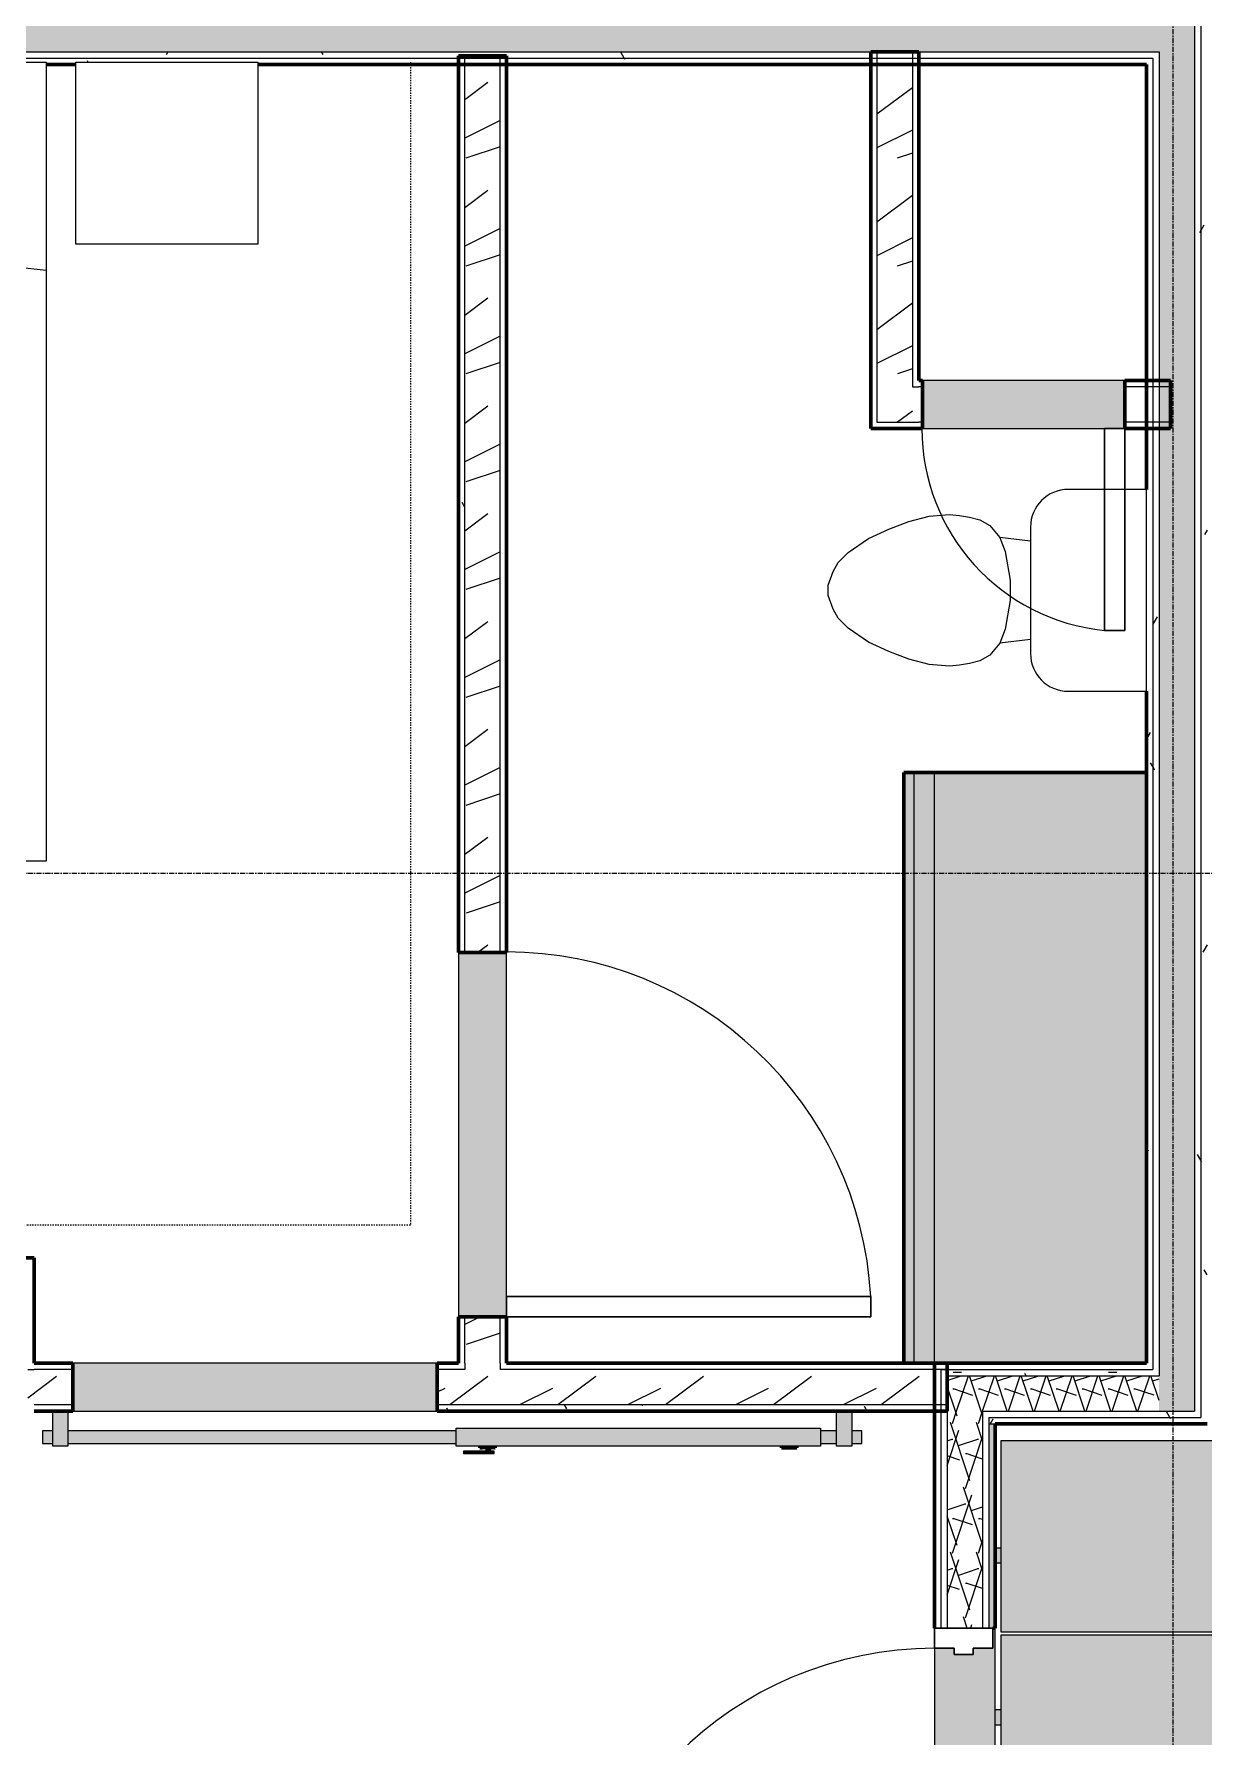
# Model space of a CAD drawing. Header units: inches. Extents: x -4061 to -1937, y 9836 to 11171.
# Drawn here: x -3593.9 to -3478.3, y 10381.8 to 10550.2 of the extents above; entities that cross this region are included whole.
import ezdxf

# ---------------------------------------------------------------- set-up
doc = ezdxf.new("R2010")
doc.units = ezdxf.units.IN
doc.header["$MEASUREMENT"] = 0
doc.linetypes.add('Dash', pattern=[0.25, 0.125, -0.125])
doc.linetypes.add('Grid Line 1_2_', pattern=[0.875, 0.5, -0.125, 0.125, -0.125])
for name, color, linetype, lineweight in [('0-1', 7, 'Continuous', 5), ('0-2', 250, 'Continuous', 9), ('A-CLNG', 13, 'Continuous', 18), ('A-CLNG-2', 13, 'Continuous', 5), ('A-DOOR', 31, 'Continuous', 18), ('A-DOOR-1', 250, 'Continuous', 9), ('A-DOOR-2', 50, 'Continuous', 30), ('A-DOOR-3', 90, 'Continuous', 18), ('A-DOOR-4', 135, 'Continuous', 18), ('A-DOOR-5', 7, 'Continuous', 18), ('A-DOOR-6', 10, 'Continuous', 60), ('A-DOOR-7', 31, 'Continuous', 30), ('A-DOOR-8', 31, 'Continuous', 9), ('A-DOOR-FRAM', 31, 'Continuous', 30), ('A-WALL', 113, 'Continuous', 18), ('A-WALL-1', 8, 'Continuous', 5), ('A-WALL-2', 10, 'Continuous', 60), ('A-WALL-3', 7, 'Continuous', 18), ('A-WALL-PATT-1', 250, 'Continuous', 9), ('A-WALL-PATT-2', 253, 'Continuous', 9), ('A-WALL-PATT-4', 111, 'Continuous', 9), ('I-FURN-1', 250, 'Continuous', 9), ('I-FURN-HDLN-1', 250, 'Dash', 9), ('I-WALL', 2, 'Continuous', 18), ('I-WALL-1', 2, 'Continuous', 5), ('I-WALL-2', 2, 'Continuous', 60), ('P-SANR-FIXT-2', 250, 'Continuous', 9), ('Q-CASE-1', 253, 'Continuous', 9), ('Q-CASE-2', 10, 'Continuous', 60), ('Q-CASE-3', 250, 'Continuous', 9), ('S-BEAM', 12, 'Continuous', 9), ('S-GRID-1', 1, 'Grid Line 1_2_', 9)]:
    doc.layers.add(name, color=color, linetype=linetype, lineweight=lineweight)
pattern_1 = [(0, (-88.066, -241.96), (20.48, 5.12), [0.845, -14.515, 0.845, -14.515, -81.92]), (0, (-88.066, -241.96), (20.48, 5.12), [-30.72, 0.845, -29.875, 0.845, -14.515, -35.84]), (0, (-88.066, -241.96), (20.48, 5.12), [-76.8, 0.845, -9.395, 0.845, -24.755]), (120, (-80.386, -239.4), (-14.67405, 15.1762003), [0.845, -14.515, 0.845, -14.515, -81.92]), (120, (-80.386, -239.4), (-14.67405, 15.1762003), [-30.72, 0.845, -29.875, 0.845, -14.515, -35.84]), (120, (-80.386, -239.4), (-14.67405, 15.1762003), [-76.8, 0.845, -9.395, 0.845, -24.755]), (240, (-77.826, -229.16), (-5.80595, -20.2962003), [0.845, -14.515, 0.845, -14.515, -81.92]), (240, (-77.826, -229.16), (-5.80595, -20.2962003), [-30.72, 0.845, -29.875, 0.845, -14.515, -35.84]), (240, (-77.826, -229.16), (-5.80595, -20.2962003), [-76.8, 0.845, -9.395, 0.845, -24.755])]
pattern_2 = [(216.87, (-83.801, -231.298), (31.9871619, 21.32545714), [5.331, -47.981]), (206.565, (-77.404, -234.497), (-10.662476, -10.6620098), [11.921, -11.921]), (198.435, (-77.404, -239.828), (-21.3244936, -10.6625869), [6.744, -26.974])]
pattern_3 = [(161.57, (-87.746, -241.64), (-2.560496185, -0.000537386), [0, -18.214, 2.022, 0]), (18.43, (-88.386, -241.64), (-2.560496185, 0.000537386), [0, -18.214, 2.022, 0]), (108.43, (-87.746, -241.64), (1.27922091, -6.400876726), [6.07, -14.166]), (71.57, (-88.386, -241.64), (1.27922091, 6.400876726), [6.07, -14.166])]

# ---------------------------------------------------------------- blocks, each defined once
blk = doc.blocks.new('Single-Flush - 36_ x 84_-1372839-ENLARGED RCP - 2ND FLOOR PLAN - WEST')
at = {"layer": 'A-DOOR-1'}
blk.add_arc((18, 2.37), 36.07, 93.1789, 180, dxfattribs=at)
at = {"layer": 'A-DOOR-2'}
for p, q in [((16, 2.37), (16, 38.39)), ((18, 38.39), (16, 38.39)), ((18, 2.37), (18, 38.39)), ((18, 2.37), (16, 2.37))]:
    blk.add_line(p, q, dxfattribs=at)
blk = doc.blocks.new('Interior_barn_door_18732 - Interior_barn_door_18732-1656080-ENLARGED RCP - 2ND FLOOR PLAN - WEST')
at = {"layer": 'A-DOOR-3'}
for points in [[(-23.45, 6.07), (-23.68, 6.07), (-23.66, 5.82), (-23.44, 5.82), (-23.44, 6.07)], [(-23.6, 6.57), (-23.63, 6.57), (-23.63, 6.32), (-22.49, 6.32), (-22.52, 6.57), (-23.54, 6.57)], [(-23.44, 6.07), (-23.44, 5.82), (-22.69, 5.82), (-22.69, 6.07)], [(-22.85, 6.32), (-23.31, 6.32), (-23.28, 6.07), (-22.82, 6.07), (-22.82, 6.32)], [(-22.51, 6.07), (-22.69, 6.07), (-22.69, 5.82), (-22.45, 5.82), (-22.47, 6.07), (-22.49, 6.07)], [(-21.7, 6.57), (-22.49, 6.56), (-22.49, 6.32), (-20.63, 6.32), (-20.63, 6.57), (-21.66, 6.57)]]:
    blk.add_hatch(color=256, dxfattribs=at).paths.add_polyline_path(points, flags=0)
at = {"layer": 'A-DOOR-4'}
h = blk.add_hatch(color=256, dxfattribs=at)
h.paths.add_polyline_path([(-7.25, 5.57), (-19.9, 5.55), (-19.9, 4.95), (18.5, 4.95), (18.5, 5.57), (18, 5.57)], flags=0)
h.paths.add_polyline_path([(-59, 5.57), (-60, 5.55), (-60, 4.95), (-59, 4.95), (-59, 5.57)], flags=0)
h.paths.add_polyline_path([(-57.5, 5.57), (-57.5, 4.95), (-55.9, 4.95), (-55.9, 5.57)], flags=0)
h.paths.add_polyline_path([(20, 5.57), (20, 4.95), (21, 4.95), (21, 5.57)], flags=0)
h = blk.add_hatch(color=256, dxfattribs=at)
h.paths.add_polyline_path([(-57.5, 5.85), (-59, 5.85), (-59, 2.38), (-57.5, 2.38), (-57.5, 5.49)], flags=0)
h.paths.add_polyline_path([(18.5, 5.85), (18.5, 2.38), (20, 2.38), (20, 5.85)], flags=0)
for points in [[(-19.9, 5.82), (-55.9, 5.82), (-55.9, 4.07), (-19.9, 4.07), (-19.9, 4.96)], [(-53.56, 6), (-53.56, 5.82), (-52.06, 5.82), (-52.06, 6), (-53.24, 6)]]:
    blk.add_hatch(color=256, dxfattribs=at).paths.add_polyline_path(points, flags=0)
h = blk.add_hatch(color=256, dxfattribs=at)
h.paths.add_polyline_path([(-22.45, 6), (-22.45, 5.82), (-22.23, 5.82), (-22.23, 6)], flags=0)
h.paths.add_polyline_path([(-23.73, 6), (-23.73, 5.82), (-23.68, 5.82), (-23.68, 6)], flags=0)
h = blk.add_hatch(color=256, dxfattribs=at)
h.paths.add_polyline_path([(-19.9, 4.95), (-19.9, 4.32), (18.5, 4.35), (18.5, 4.95), (-18, 4.95)], flags=0)
h.paths.add_polyline_path([(21, 4.95), (20, 4.95), (20, 4.32), (21, 4.34), (21, 4.79)], flags=0)
h.paths.add_polyline_path([(-60, 4.95), (-60, 4.32), (-59, 4.34), (-59, 4.95)], flags=0)
h.paths.add_polyline_path([(-57.5, 4.95), (-57.5, 4.32), (-55.9, 4.34), (-55.9, 4.95)], flags=0)
at = {"layer": 'A-DOOR-1'}
for p, q in [((-23.69, 6.07), (-23.69, 5.82)), ((-23.44, 6.07), (-23.69, 6.07)), ((-23.69, 6.07), (-23.68, 6.07)), ((-22.49, 6.57), (-23.63, 6.57)), ((-23.63, 6.57), (-23.63, 6.32)), ((-23.63, 6.32), (-22.49, 6.32)), ((-22.69, 6.07), (-23.44, 6.07)), ((-23.32, 6.32), (-23.32, 6.07)), ((-23.32, 6.32), (-23.32, 6.07)), ((-22.82, 6.07), (-22.82, 6.32)), ((-22.82, 6.07), (-22.82, 6.32)), ((-22.44, 6.07), (-22.69, 6.07)), ((-22.49, 6.32), (-22.49, 6.57)), ((-22.45, 6.07), (-22.44, 6.07)), ((-22.44, 5.82), (-22.44, 6.07)), ((-20.62, 6.32), (-20.62, 6.57))]:
    blk.add_line(p, q, dxfattribs=at)
for points, knots in [([(-22.49, 6.32), (-22.4, 6.32), (-22.1, 6.32), (-21.53, 6.32), (-21, 6.32), (-20.74, 6.32), (-20.61, 6.32), (-20.62, 6.32), (-20.64, 6.32)], [0.1495851, 0.1495851, 0.1495851, 0.1495851, 0.2105513, 0.2964689, 0.3707648, 0.4376596, 0.4969616, 0.5310493, 0.5310493, 0.5310493, 0.5310493]), ([(-20.64, 6.57), (-20.62, 6.57), (-20.61, 6.57), (-20.73, 6.57), (-21.01, 6.57), (-21.53, 6.57), (-22.12, 6.57), (-22.38, 6.57), (-22.48, 6.57)], [-0.5310493, -0.5310493, -0.5310493, -0.5310493, -0.4969616, -0.4376596, -0.3707648, -0.2964689, -0.2105513, -0.1495851, -0.1495851, -0.1495851, -0.1495851])]:
    blk.add_open_spline(points, degree=3, knots=knots, dxfattribs=at)
at = {"layer": 'A-DOOR-5'}
for p, q in [((-59, 5.57), (-60, 5.57)), ((-60, 5.57), (-60, 4.95)), ((-59, 2.38), (-59, 5.85)), ((-59, 5.85), (-57.5, 5.85)), ((-57.5, 5.85), (-57.5, 2.38)), ((-55.9, 5.57), (-57.5, 5.57)), ((-55.9, 4.07), (-55.9, 5.82)), ((-55.9, 5.82), (-19.9, 5.82)), ((-19.9, 5.82), (-19.9, 4.07)), ((18.5, 5.57), (-19.9, 5.57)), ((18.5, 5.85), (20, 5.85)), ((18.5, 2.38), (18.5, 5.85)), ((20, 5.85), (20, 2.38)), ((21, 5.57), (20, 5.57)), ((21, 4.95), (21, 5.57)), ((-60, 4.95), (-60, 4.32)), ((-60, 4.32), (-59, 4.32)), ((-57.5, 4.32), (-55.9, 4.32)), ((-19.9, 4.07), (-55.9, 4.07)), ((-19.9, 4.32), (18.5, 4.32)), ((20, 4.32), (21, 4.32)), ((21, 4.32), (21, 4.95))]:
    blk.add_line(p, q, dxfattribs=at)
at = {"layer": 'A-DOOR-6'}
for p, q in [((-53.56, 6), (-53.56, 5.82)), ((-52.06, 6), (-53.56, 6)), ((-52.06, 5.82), (-52.06, 6)), ((-23.73, 6), (-23.73, 5.82)), ((-23.68, 6), (-23.73, 6)), ((-22.23, 6), (-22.45, 6)), ((-22.23, 5.82), (-22.23, 6))]:
    blk.add_line(p, q, dxfattribs=at)
blk = doc.blocks.new('Bed-Standard - Queen 60_ x 79_-1433484-ENLARGED RCP - 2ND FLOOR PLAN - WEST')
at = {"layer": 'I-FURN-1'}
for p, q in [((-19.31, 41.3), (40.69, 41.3)), ((-19.31, -37.7), (-19.31, 41.3)), ((40.69, 41.3), (40.69, -37.7)), ((40.69, -23.7), (-19.31, -17.13)), ((-16.31, -23.7), (37.69, -23.7)), ((-16.31, -35.7), (-16.31, -23.7)), ((37.69, -35.7), (37.69, -23.7)), ((-16.31, -35.7), (37.69, -35.7)), ((40.69, -37.7), (-19.31, -37.7))]:
    blk.add_line(p, q, dxfattribs=at)
at = {"layer": 'I-FURN-HDLN-1'}
for p, q in [((-55.31, 77.3), (64.69, 77.3)), ((-55.31, -37.7), (-55.31, 77.3)), ((64.69, 77.3), (64.69, -37.7))]:
    blk.add_line(p, q, dxfattribs=at)
blk = doc.blocks.new('Table-Night Stand - 18_ x 18_ x 24_-1372838-ENLARGED RCP - 2ND FLOOR PLAN - WEST')
at = {"layer": 'I-FURN-1'}
for p, q in [((0.15, 0), (18.15, 0)), ((0.15, -18), (0.15, 0)), ((18.15, 0), (18.15, -18)), ((18.15, -18), (0.15, -18))]:
    blk.add_line(p, q, dxfattribs=at)
blk = doc.blocks.new('Toilet-Domestic-3D - Toilet-Domestic-3D-1372870-ENLARGED RCP - 2ND FLOOR PLAN - WEST')
at = {"layer": 'P-SANR-FIXT-2'}
for p, q in [((-1.87, 11.5), (-0.5, 12)), ((-0.5, 12), (0.5, 12)), ((0.5, 12), (1.87, 11.5)), ((-3.74, 10), (-2.74, 11)), ((-2.74, 11), (-1.87, 11.5)), ((1.87, 11.5), (2.74, 11)), ((2.74, 11), (3.74, 10)), ((-5.13, 8), (-3.74, 10)), ((3.74, 10), (5.13, 8)), ((-6.06, 6), (-5.13, 8)), ((5.13, 8), (6.06, 6)), ((-6.79, 4), (-6.06, 6)), ((6.06, 6), (6.79, 4)), ((-7.33, 1.99), (-6.79, 4)), ((6.79, 4), (7.33, 1.99)), ((-7.5, 0), (-7.33, 1.99)), ((7.33, 1.99), (7.5, 0)), ((-7.41, -1), (-7.5, 0)), ((-7.24, -2), (-7.41, -1)), ((7.41, -1), (7.24, -2)), ((7.5, 0), (7.41, -1)), ((-6.97, -3), (-7.24, -2)), ((-6.4, -4), (-6.97, -3)), ((6.97, -3), (6.4, -4)), ((7.24, -2), (6.97, -3)), ((-5.21, -5), (-6.4, -4)), ((-3.84, -5.5), (-5.21, -5)), ((-4.86, -8.02), (-5.21, -5)), ((5.21, -5), (3.84, -5.5)), ((4.86, -8.02), (5.21, -5)), ((6.4, -4), (5.21, -5)), ((-1, -6), (-3.84, -5.5)), ((1, -6), (-1, -6)), ((3.84, -5.5), (1, -6)), ((6.25, -8.02), (-6.25, -8.02)), ((-9.98, -11.75), (-9.98, -19.48)), ((9.98, -19.48), (9.98, -11.75)), ((-9.98, -19.48), (9.98, -19.48))]:
    blk.add_line(p, q, dxfattribs=at)
for centre, start, end in [((-6.25, -11.75), 90, 180), ((6.25, -11.75), 0, 90)]:
    blk.add_arc(centre, 3.73, start, end, dxfattribs=at)
blk = doc.blocks.new('OD_CW_Base Cabinet - OD_CW_Base Cabinet-1913600-ENLARGED RCP - 2ND FLOOR PLAN - WEST')
at = {"layer": 'Q-CASE-1'}
for points in [[(0.74, 0), (0.74, -1), (59.14, -1), (59.14, 0), (5.69, 0)], [(0.74, -1), (0.74, -3), (59.14, -3), (59.14, -1), (5.69, -1)], [(59.14, -3), (0.74, -3), (0.74, -24), (59.14, -24), (59.14, -4.98)]]:
    blk.add_hatch(color=256, dxfattribs=at).paths.add_polyline_path(points, flags=0)
at = {"layer": 'Q-CASE-2'}
for p, q in [((0.74, -24), (0.74, 0)), ((0.74, 0), (59.14, 0)), ((59.14, 0), (59.14, -24)), ((59.14, -24), (0.74, -24))]:
    blk.add_line(p, q, dxfattribs=at)
at = {"layer": 'Q-CASE-3'}
for p, q in [((0.74, 0), (0.74, -1)), ((59.14, 0), (0.74, 0)), ((59.14, -1), (0.74, -1)), ((0.74, -1), (0.74, -3)), ((59.14, -1), (0.74, -1)), ((59.14, -1), (59.14, 0)), ((59.14, -3), (59.14, -1)), ((0.74, -3), (0.74, -24)), ((59.14, -3), (0.74, -3)), ((59.14, -24), (59.14, -3)), ((59.14, -24), (0.74, -24))]:
    blk.add_line(p, q, dxfattribs=at)
blk = doc.blocks.new('Single-Flush - CLOSET-1720256-ENLARGED RCP - 2ND FLOOR PLAN - WEST')
at = {"layer": 'A-DOOR-1'}
blk.add_arc((10, -2.37), 20.07, 180, 264.2799, dxfattribs=at)
at = {"layer": 'A-DOOR-2'}
for p, q in [((8, -2.37), (8, -22.34)), ((10, -2.37), (8, -2.37)), ((10, -2.37), (10, -22.34)), ((10, -22.34), (8, -22.34))]:
    blk.add_line(p, q, dxfattribs=at)
blk = doc.blocks.new('CTR - 1st Phase - Unit Layouts_rvt-1-ENLARGED RCP - 2ND FLOOR PLAN - WEST')
at = {"layer": 'A-WALL-1'}
for points in [[(-3486.11, 10511.19), (-3486.11, 10515.94), (-3506.11, 10515.94), (-3506.11, 10511.19), (-3487.93, 10511.19)], [(-3551.98, 10423.37), (-3547.23, 10423.37), (-3547.23, 10459.37), (-3551.98, 10459.37), (-3551.98, 10434.95)], [(-3557.18, 10414.04), (-3554.1, 10414.04), (-3554.1, 10418.79), (-3590.1, 10418.79), (-3590.1, 10414.04), (-3564.85, 10414.04)]]:
    blk.add_hatch(color=256, dxfattribs=at).paths.add_polyline_path(points, flags=0)
at = {"layer": 'A-WALL-PATT-1'}
h = blk.add_hatch(dxfattribs=at)
h.set_pattern_fill('FP_1', color=256, style=0, pattern_type=2)
h.set_pattern_definition(pattern_1)
h.paths.add_polyline_path([(-3551.98, 10418.79), (-3551.36, 10418.79), (-3551.36, 10423.37), (-3551.98, 10423.37), (-3551.98, 10418.86)], flags=0)
h.paths.add_polyline_path([(-3551.36, 10459.37), (-3551.36, 10547.19), (-3551.98, 10547.19), (-3551.98, 10459.37)], flags=0)
h = blk.add_hatch(dxfattribs=at)
h.set_pattern_fill('FP_1', color=256, style=0, pattern_type=2)
h.set_pattern_definition(pattern_1)
h.paths.add_polyline_path([(-3507.11, 10515.31), (-3506.48, 10515.31), (-3506.48, 10547.19), (-3507.11, 10547.19)], flags=0)
h = blk.add_hatch(dxfattribs=at)
h.set_pattern_fill('FP_1', color=256, style=0, pattern_type=2)
h.set_pattern_definition(pattern_1)
h.paths.add_polyline_path([(-3549.52, 10414.04), (-3503.67, 10414.04), (-3503.67, 10414.66), (-3554.1, 10414.66), (-3554.1, 10414.04)], flags=0)
h.paths.add_polyline_path([(-3592.1, 10414.04), (-3590.1, 10414.04), (-3590.1, 10414.66), (-3593.94, 10414.66), (-3593.94, 10414.04), (-3592.28, 10414.04)], flags=0)
at = {"layer": 'A-WALL-PATT-2'}
h = blk.add_hatch(dxfattribs=at)
h.set_pattern_fill('FP_2', color=256, style=0, pattern_type=2)
h.set_pattern_definition(pattern_2)
h.paths.add_polyline_path([(-3551.36, 10418.16), (-3547.86, 10418.16), (-3547.86, 10423.37), (-3551.36, 10423.37), (-3551.36, 10418.79)], flags=0)
h.paths.add_polyline_path([(-3547.86, 10459.37), (-3547.86, 10548.04), (-3551.36, 10548.04), (-3551.36, 10459.37)], flags=0)
h = blk.add_hatch(dxfattribs=at)
h.set_pattern_fill('FP_2', color=256, style=0, pattern_type=2)
h.set_pattern_definition(pattern_2)
h.paths.add_polyline_path([(-3507.11, 10511.81), (-3507.11, 10547.19), (-3510.61, 10547.19), (-3510.61, 10511.81)], flags=0)
h = blk.add_hatch(dxfattribs=at)
h.set_pattern_fill('FP_2', color=256, style=0, pattern_type=2)
h.set_pattern_definition(pattern_2)
h.paths.add_polyline_path([(-3534.19, 10414.66), (-3503.67, 10414.66), (-3503.67, 10418.16), (-3554.1, 10418.16), (-3554.1, 10414.66), (-3541.85, 10414.66)], flags=0)
h.paths.add_polyline_path([(-3594.57, 10414.66), (-3590.1, 10414.66), (-3590.1, 10418.16), (-3594.57, 10418.16), (-3594.57, 10416.16)], flags=0)
at = {"layer": 'A-WALL-2'}
for p, q in [((-3551.98, 10459.37), (-3551.98, 10548.04)), ((-3551.98, 10548.04), (-3547.23, 10548.04)), ((-3547.23, 10548.04), (-3547.23, 10459.37)), ((-3511.23, 10511.19), (-3511.23, 10548.44)), ((-3511.23, 10548.44), (-3506.48, 10548.44)), ((-3506.48, 10548.44), (-3506.48, 10515.94)), ((-3506.48, 10515.94), (-3506.11, 10515.94)), ((-3506.11, 10515.94), (-3506.11, 10511.19)), ((-3486.11, 10515.94), (-3481.6, 10515.94)), ((-3486.11, 10511.19), (-3486.11, 10515.94)), ((-3481.6, 10515.94), (-3481.6, 10511.19)), ((-3510.61, 10511.19), (-3511.23, 10511.19)), ((-3506.48, 10511.19), (-3510.61, 10511.19)), ((-3506.11, 10511.19), (-3506.48, 10511.19)), ((-3481.6, 10511.19), (-3486.11, 10511.19)), ((-3547.23, 10459.37), (-3551.98, 10459.37)), ((-3599.24, 10429.21), (-3593.94, 10429.21)), ((-3593.94, 10429.21), (-3593.94, 10428.59)), ((-3593.94, 10428.59), (-3593.94, 10424.46)), ((-3593.94, 10424.46), (-3593.94, 10418.79)), ((-3551.98, 10418.79), (-3551.98, 10423.37)), ((-3551.98, 10423.37), (-3547.23, 10423.37)), ((-3547.23, 10423.37), (-3547.23, 10418.79)), ((-3593.94, 10418.79), (-3590.1, 10418.79)), ((-3590.1, 10418.79), (-3590.1, 10414.04)), ((-3554.1, 10418.79), (-3551.98, 10418.79)), ((-3554.1, 10414.04), (-3554.1, 10418.79)), ((-3547.23, 10418.79), (-3507.97, 10418.79)), ((-3503.67, 10418.79), (-3503.67, 10414.04)), ((-3590.1, 10414.04), (-3593.94, 10414.04)), ((-3503.67, 10414.04), (-3554.1, 10414.04))]:
    blk.add_line(p, q, dxfattribs=at)
at = {"layer": 'A-WALL-3'}
for p, q in [((-3551.36, 10459.37), (-3551.36, 10548.04)), ((-3547.86, 10459.37), (-3547.86, 10548.04)), ((-3510.61, 10548.44), (-3510.61, 10511.81)), ((-3507.11, 10548.44), (-3507.11, 10515.31)), ((-3486.11, 10515.94), (-3506.11, 10515.94)), ((-3507.11, 10515.31), (-3506.48, 10515.31)), ((-3506.11, 10515.31), (-3506.48, 10515.31)), ((-3481.6, 10515.31), (-3486.11, 10515.31)), ((-3510.61, 10511.81), (-3507.11, 10511.81)), ((-3507.11, 10511.81), (-3506.48, 10511.81)), ((-3506.11, 10511.81), (-3506.48, 10511.81)), ((-3506.11, 10511.19), (-3486.11, 10511.19)), ((-3481.6, 10511.81), (-3486.11, 10511.81)), ((-3551.98, 10459.37), (-3551.98, 10423.37)), ((-3547.23, 10423.37), (-3547.23, 10459.37)), ((-3551.36, 10418.79), (-3551.36, 10423.37)), ((-3547.86, 10418.79), (-3547.86, 10423.37)), ((-3554.1, 10418.79), (-3590.1, 10418.79)), ((-3551.36, 10418.79), (-3551.36, 10418.16)), ((-3547.86, 10418.79), (-3547.86, 10418.16)), ((-3594.57, 10418.16), (-3593.94, 10418.16)), ((-3590.1, 10418.16), (-3593.94, 10418.16)), ((-3551.36, 10418.16), (-3554.1, 10418.16)), ((-3503.67, 10418.16), (-3547.86, 10418.16)), ((-3590.1, 10414.66), (-3593.94, 10414.66)), ((-3590.1, 10414.04), (-3554.1, 10414.04)), ((-3503.67, 10414.66), (-3554.1, 10414.66))]:
    blk.add_line(p, q, dxfattribs=at)
at = {"layer": '0-2'}
for name, p, rotation in [('Bed-Standard - Queen 60_ x 79_-1433484-ENLARGED RCP - 2ND FLOOR PLAN - WEST', (-3612.05, 10509.71), 180), ('Table-Night Stand - 18_ x 18_ x 24_-1372838-ENLARGED RCP - 2ND FLOOR PLAN - WEST', (-3571.66, 10529.41), 180), ('Toilet-Domestic-3D - Toilet-Domestic-3D-1372870-ENLARGED RCP - 2ND FLOOR PLAN - WEST', (-3503.45, 10495.19), 89.99999999996913), ('OD_CW_Base Cabinet - OD_CW_Base Cabinet-1913600-ENLARGED RCP - 2ND FLOOR PLAN - WEST', (-3507.97, 10418.05), 90.00000000003196), ('Single-Flush - 36_ x 84_-1372839-ENLARGED RCP - 2ND FLOOR PLAN - WEST', (-3549.61, 10441.37), 269.9999999999893), ('Interior_barn_door_18732 - Interior_barn_door_18732-1656080-ENLARGED RCP - 2ND FLOOR PLAN - WEST', (-3572.1, 10416.41), 180)]:
    blk.add_blockref(name, p, dxfattribs=dict(at, rotation=rotation))
blk.add_blockref('Single-Flush - CLOSET-1720256-ENLARGED RCP - 2ND FLOOR PLAN - WEST', (-3496.11, 10513.56), dxfattribs=at)
blk = doc.blocks.new('CTR - 1st Phase - Shell_rvt-1-ENLARGED RCP - 2ND FLOOR PLAN - WEST')
at = {"layer": 'S-GRID-1'}
for p, q in [((-3481.32, 9836.18), (-3481.32, 11138.35)), ((-1936.83, 10467.19), (-4027.88, 10467.19))]:
    blk.add_line(p, q, dxfattribs=at)
blk = doc.blocks.new('Dimension Lumber - 2x10-V46-ENLARGED RCP - 2ND FLOOR PLAN - WEST')
at = {"layer": 'S-BEAM'}
h = blk.add_hatch(color=256, dxfattribs=at)
h.paths.add_polyline_path([(-45, -0.75), (-44.41, -0.75), (-44.41, 0.75), (-45, 0.75)], flags=0)
h.paths.add_polyline_path([(19.2, -0.75), (46.25, -0.75), (46.25, 0.75), (19.2, 0.75)], flags=0)
for p, q in [((-45, 0.75), (-44.41, 0.75)), ((19.2, 0.75), (46.25, 0.75)), ((46.25, -0.75), (46.25, 0.75)), ((-45, -0.75), (-44.41, -0.75)), ((19.2, -0.75), (46.25, -0.75))]:
    blk.add_line(p, q, dxfattribs=at)
blk = doc.blocks.new('HOLLOW METAL - UNIT DOOR-2058840-ENLARGED RCP - 2ND FLOOR PLAN - WEST')
at = {"layer": 'A-DOOR-7'}
for p, q in [((16.25, -3.25), (18, -3.25)), ((16.25, -39.25), (16.25, -3.25)), ((18, -3.25), (18, -39.25)), ((18, -39.25), (16.25, -39.25))]:
    blk.add_line(p, q, dxfattribs=at)
at = {"layer": 'A-DOOR-8'}
blk.add_arc((18, -3.25), 36, 180, 270, dxfattribs=at)
at = {"layer": 'A-DOOR-FRAM'}
for p, q in [((-20, 2.5), (-18, 2.5)), ((-20, -3.25), (-20, 2.5)), ((-18, 2.5), (-18, 0.5625)), ((18, 2.5), (20, 2.5)), ((18, 0.5625), (18, 2.5)), ((20, 2.5), (20, -3.25)), ((-18, 0.5625), (-17.375, 0.5625)), ((-17.375, 0.5625), (-17.375, -1.3125)), ((17.375, 0.5625), (18, 0.5625)), ((17.375, -1.3125), (17.375, 0.5625)), ((-18, -1.3125), (-18, -3.25)), ((-17.375, -1.3125), (-18, -1.3125)), ((18, -1.3125), (17.375, -1.3125)), ((18, -3.25), (18, -1.3125)), ((-18, -3.25), (-20, -3.25)), ((20, -3.25), (18, -3.25))]:
    blk.add_line(p, q, dxfattribs=at)

msp = doc.modelspace()

# ---------------------------------------------------------------- hatches: boundary and pattern name
at = {"layer": 'A-CLNG-2'}
h = msp.add_hatch(color=256, dxfattribs=at)
h.paths.add_polyline_path([(-3434.72, 10351.59), (-3434.72, 10353.52), (-3477.7, 10353.52), (-3477.7, 10351.59), (-3442.21, 10351.59)], flags=0)
h.paths.add_polyline_path([(-3488.2, 10353.77), (-3434.72, 10353.77), (-3434.72, 10391.92), (-3498.33, 10391.92), (-3498.33, 10353.77), (-3490.86, 10353.77)], flags=0)
h.paths.add_polyline_path([(-3438.36, 10392.17), (-3434.72, 10392.17), (-3434.72, 10411.12), (-3498.33, 10411.12), (-3498.33, 10392.17), (-3442.21, 10392.17)], flags=0)
at = {"layer": 'A-WALL-PATT-4'}
h = msp.add_hatch(dxfattribs=at)
h.set_pattern_fill('FP_1', color=256, style=0, pattern_type=2)
h.set_pattern_definition(pattern_1)
h.paths.add_polyline_path([(-3478.6, 10412.79), (-3477.97, 10412.79), (-3477.97, 10649.19), (-3478.6, 10649.19), (-3478.6, 10413.41)], flags=0)
h = msp.add_hatch(dxfattribs=at)
h.set_pattern_fill('FP_4', color=256, style=0, pattern_type=2)
h.set_pattern_definition(pattern_3)
h.paths.add_polyline_path([(-3479.22, 10414.04), (-3479.22, 10647.94), (-3482.72, 10647.94), (-3482.72, 10414.04)], flags=0)
h = msp.add_hatch(dxfattribs=at)
h.set_pattern_fill('FP_1', color=256, style=0, pattern_type=2)
h.set_pattern_definition(pattern_1)
h.paths.add_polyline_path([(-3479.21, 10413.41), (-3478.6, 10413.41), (-3478.6, 10648.56), (-3479.22, 10648.56), (-3479.22, 10413.41)], flags=0)
h = msp.add_hatch(dxfattribs=at)
h.set_pattern_fill('FP_1', color=256, style=0, pattern_type=2)
h.set_pattern_definition(pattern_1)
h.paths.add_polyline_path([(-3482.72, 10417.54), (-3482.72, 10548.44), (-3483.35, 10548.44), (-3483.35, 10417.54)], flags=0)
h.paths.add_polyline_path([(-3483.35, 10551.94), (-3482.72, 10551.94), (-3482.72, 10644.44), (-3483.35, 10644.44), (-3483.35, 10552.56)], flags=0)
h = msp.add_hatch(dxfattribs=at)
h.set_pattern_fill('FP_1', color=256, style=0, pattern_type=2)
h.set_pattern_definition(pattern_1)
h.paths.add_polyline_path([(-3483.97, 10418.16), (-3483.35, 10418.16), (-3483.35, 10547.81), (-3483.97, 10547.81), (-3483.97, 10418.79)], flags=0)
h.paths.add_polyline_path([(-3483.35, 10552.56), (-3483.35, 10643.81), (-3483.97, 10643.81), (-3483.97, 10552.56)], flags=0)
h = msp.add_hatch(dxfattribs=at)
h.set_pattern_fill('FP_4', color=256, style=0, pattern_type=2)
h.set_pattern_definition(pattern_3)
h.paths.add_polyline_path([(-3852.47, 10548.44), (-3482.72, 10548.44), (-3482.72, 10551.94), (-3852.47, 10551.94)], flags=0)
h = msp.add_hatch(dxfattribs=at)
h.set_pattern_fill('FP_1', color=256, style=0, pattern_type=2)
h.set_pattern_definition(pattern_1)
h.paths.add_polyline_path([(-3500.17, 10547.81), (-3483.35, 10547.81), (-3483.35, 10548.44), (-3852.47, 10548.44), (-3852.47, 10547.81), (-3680.87, 10547.81), (-3680.87, 10548.04), (-3677.37, 10548.04), (-3677.37, 10547.81), (-3551.36, 10547.81), (-3551.36, 10548.04), (-3547.86, 10548.04), (-3547.86, 10547.81), (-3503.53, 10547.81)], flags=0)
h = msp.add_hatch(dxfattribs=at)
h.set_pattern_fill('FP_1', color=256, style=0, pattern_type=2)
h.set_pattern_definition(pattern_1)
h.paths.add_polyline_path([(-3852.47, 10547.19), (-3815.16, 10547.19), (-3815.16, 10547.41), (-3681.49, 10547.41), (-3681.49, 10547.19), (-3680.87, 10547.19), (-3680.87, 10547.81), (-3852.47, 10547.81), (-3852.47, 10547.7)], flags=0)
h.paths.add_polyline_path([(-3677.37, 10547.19), (-3673.74, 10547.19), (-3673.74, 10547.41), (-3655.74, 10547.41), (-3655.74, 10547.19), (-3652.74, 10547.19), (-3652.74, 10547.41), (-3592.74, 10547.41), (-3592.74, 10547.19), (-3589.81, 10547.19), (-3589.81, 10547.41), (-3571.81, 10547.41), (-3571.81, 10547.19), (-3551.36, 10547.19), (-3551.36, 10547.81), (-3677.37, 10547.81), (-3677.37, 10547.7)], flags=0)
h.paths.add_polyline_path([(-3547.86, 10547.19), (-3483.97, 10547.19), (-3483.97, 10547.81), (-3547.86, 10547.81), (-3547.86, 10547.7)], flags=0)
h = msp.add_hatch(dxfattribs=at)
h.set_pattern_fill('FP_1', color=256, style=0, pattern_type=2)
h.set_pattern_definition(pattern_1)
h.paths.add_polyline_path([(-3500.17, 10417.54), (-3483.35, 10417.54), (-3483.35, 10418.16), (-3503.67, 10418.16), (-3503.67, 10417.54), (-3503.53, 10417.54)], flags=0)
h = msp.add_hatch(dxfattribs=at)
h.set_pattern_fill('FP_4', color=256, style=0, pattern_type=2)
h.set_pattern_definition(pattern_3)
h.paths.add_polyline_path([(-3500.17, 10414.04), (-3482.72, 10414.04), (-3482.72, 10417.54), (-3503.67, 10417.54), (-3503.67, 10414.04), (-3503.53, 10414.04)], flags=0)
h = msp.add_hatch(dxfattribs=at)
h.set_pattern_fill('FP_4', color=256, style=0, pattern_type=2)
h.set_pattern_definition(pattern_3)
h.paths.add_polyline_path([(-3500.17, 10350.34), (-3500.17, 10352.59), (-3503.67, 10352.59), (-3503.67, 10350.34), (-3501.92, 10350.34)], flags=0)
h.paths.add_polyline_path([(-3501.11, 10392.59), (-3500.17, 10392.59), (-3500.17, 10414.04), (-3503.67, 10414.04), (-3503.67, 10392.59), (-3502.99, 10392.59)], flags=0)
h = msp.add_hatch(dxfattribs=at)
h.set_pattern_fill('FP_1', color=256, style=0, pattern_type=2)
h.set_pattern_definition(pattern_1)
h.paths.add_polyline_path([(-3479.22, 10413.41), (-3479.22, 10414.04), (-3500.17, 10414.04), (-3500.17, 10413.41), (-3479.43, 10413.41)], flags=0)
h = msp.add_hatch(dxfattribs=at)
h.set_pattern_fill('FP_1', color=256, style=0, pattern_type=2)
h.set_pattern_definition(pattern_1)
h.paths.add_polyline_path([(-3500.17, 10350.96), (-3499.55, 10350.96), (-3499.55, 10352.59), (-3500.17, 10352.59), (-3500.17, 10351.04)], flags=0)
h.paths.add_polyline_path([(-3500.17, 10392.59), (-3499.55, 10392.59), (-3499.55, 10413.41), (-3500.17, 10413.41), (-3500.17, 10397.36)], flags=0)
h = msp.add_hatch(dxfattribs=at)
h.set_pattern_fill('FP_1', color=256, style=0, pattern_type=2)
h.set_pattern_definition(pattern_1)
h.paths.add_polyline_path([(-3478.6, 10412.79), (-3478.6, 10413.41), (-3499.55, 10413.41), (-3499.55, 10412.79), (-3479.19, 10412.79)], flags=0)
at = {"layer": 'I-WALL-1'}
h = msp.add_hatch(color=256, dxfattribs=at)
h.paths.add_polyline_path([(-3499.55, 10351.59), (-3498.92, 10351.59), (-3498.92, 10352.59), (-3499.55, 10352.59), (-3499.55, 10352.24)], flags=0)
h.paths.add_polyline_path([(-3499.17, 10392.59), (-3498.92, 10392.59), (-3498.92, 10412.79), (-3499.55, 10412.79), (-3499.55, 10392.59)], flags=0)
msp.add_hatch(color=256, dxfattribs=at).paths.add_polyline_path([(-3498.92, 10352.59), (-3498.92, 10392.59), (-3499.17, 10392.59), (-3499.17, 10390.59), (-3501.11, 10390.59), (-3501.11, 10389.96), (-3502.99, 10389.96), (-3502.99, 10390.59), (-3504.92, 10390.59), (-3504.92, 10354.59), (-3502.99, 10354.59), (-3502.99, 10355.21), (-3501.11, 10355.21), (-3501.11, 10354.59), (-3499.17, 10354.59), (-3499.17, 10352.59)], flags=0)

# ---------------------------------------------------------------- linework, layer by layer
at = {"layer": 'A-CLNG'}
for p, q in [((-3498.33, 10411.12), (-3434.72, 10411.12)), ((-3498.33, 10392.17), (-3498.33, 10411.12)), ((-3434.72, 10392.17), (-3498.33, 10392.17)), ((-3498.33, 10391.92), (-3434.72, 10391.92)), ((-3498.33, 10353.77), (-3498.33, 10391.92))]:
    msp.add_line(p, q, dxfattribs=at)
at = {"layer": 'A-WALL'}
for p, q in [((-3479.22, 10647.94), (-3479.22, 10414.04)), ((-3478.6, 10648.56), (-3478.6, 10413.41)), ((-3852.47, 10548.44), (-3482.72, 10548.44)), ((-3482.72, 10548.44), (-3482.72, 10417.54)), ((-3852.47, 10547.81), (-3483.35, 10547.81)), ((-3483.35, 10547.81), (-3483.35, 10418.16)), ((-3504.3, 10418.16), (-3504.3, 10392.59)), ((-3504.3, 10418.16), (-3483.35, 10418.16)), ((-3503.67, 10417.54), (-3503.67, 10392.59)), ((-3503.67, 10417.54), (-3482.72, 10417.54)), ((-3500.17, 10414.04), (-3500.17, 10392.59)), ((-3500.17, 10414.04), (-3479.22, 10414.04)), ((-3499.55, 10413.41), (-3499.55, 10392.59)), ((-3499.55, 10413.41), (-3478.6, 10413.41)), ((-3499.55, 10412.79), (-3498.92, 10412.79))]:
    msp.add_line(p, q, dxfattribs=at)
at = {"layer": 'I-WALL'}
for p, q in [((-3498.92, 10352.59), (-3498.92, 10392.59)), ((-3504.92, 10390.59), (-3504.92, 10356.34))]:
    msp.add_line(p, q, dxfattribs=at)
at = {"layer": 'I-WALL-2'}
for p, q in [((-3589.81, 10547.19), (-3592.74, 10547.19)), ((-3483.97, 10547.19), (-3571.81, 10547.19)), ((-3483.97, 10505.17), (-3483.97, 10547.19)), ((-3483.97, 10477.19), (-3483.97, 10485.21)), ((-3504.92, 10392.59), (-3504.92, 10418.79)), ((-3498.92, 10412.79), (-3498.92, 10392.59)), ((-3477.97, 10412.79), (-3498.92, 10412.79)), ((-3498.92, 10392.59), (-3499.17, 10392.59))]:
    msp.add_line(p, q, dxfattribs=at)

# ---------------------------------------------------------------- block references
at = {"layer": '0-1'}
for name in ['CTR - 1st Phase - Shell_rvt-1-ENLARGED RCP - 2ND FLOOR PLAN - WEST', 'CTR - 1st Phase - Unit Layouts_rvt-1-ENLARGED RCP - 2ND FLOOR PLAN - WEST']:
    msp.add_blockref(name, (0, 0), dxfattribs=at)
at = {"layer": 'A-DOOR', "rotation": 270.0000000000004}
msp.add_blockref('HOLLOW METAL - UNIT DOOR-2058840-ENLARGED RCP - 2ND FLOOR PLAN - WEST', (-3501.67, 10372.59), dxfattribs=at)
at = {"layer": 'S-BEAM'}
for p in [(-3453.92, 10399.79), (-3453.92, 10383.79)]:
    msp.add_blockref('Dimension Lumber - 2x10-V46-ENLARGED RCP - 2ND FLOOR PLAN - WEST', p, dxfattribs=at)

doc.saveas('drawing.dxf')
